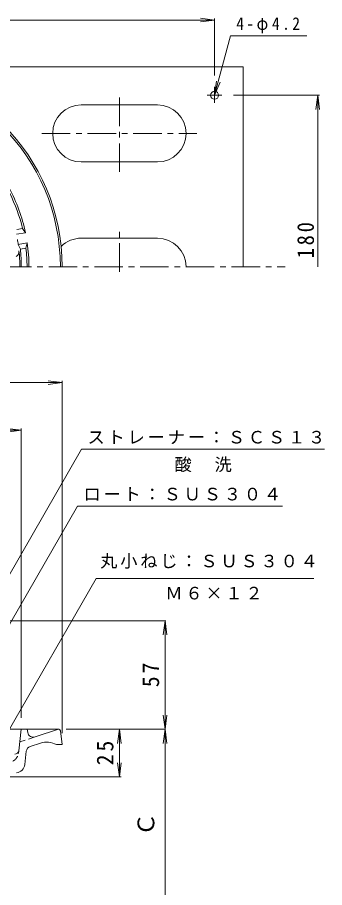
# Model space of a CAD drawing. Units: millimetres, scale not verified. Extents: x -270 to 233, y -346 to 389.
# Drawn here: x 47.2 to 208.5, y -76.9 to 379.9 of the extents above; entities that cross this region are included whole.
import ezdxf
from ezdxf.enums import TextEntityAlignment as Align

# ---------------------------------------------------------------- set-up
doc = ezdxf.new("R2010")
doc.units = ezdxf.units.MM
doc.header["$LTSCALE"] = 3
doc.linetypes.add('CHAIN1', pattern=[8, 5, -1, 1, -1])
doc.linetypes.add('DASHED1', pattern=[1.8, 1.2, -0.6])
for name, color, linetype, lineweight in [('0-0_通り芯', 3, 'Continuous', 9), ('0-4_その他', 7, 'Continuous', 9), ('0-5_寸法', 7, 'Continuous', 9), ('0-A', 2, 'Continuous', 9)]:
    doc.layers.add(name, color=color, linetype=linetype, lineweight=lineweight)
doc.styles.add('ＭＳ ゴシック', font='')
doc.styles.get('ＭＳ ゴシック').set_extended_font_data('MS Gothic')

msp = doc.modelspace()

# ---------------------------------------------------------------- linework, layer by layer
at = {"layer": '0-0_通り芯'}
for p, q in [((46.651, 266.051), (51.391, 266.887)), ((46.897, 268.633), (49.857, 269.155)), ((51.391, 266.887), (49.857, 269.155)), ((52.346, 261.47), (47.606, 260.635)), ((48.721, 258.293), (47.606, 260.635)), ((51.681, 258.815), (52.346, 261.47)), ((51.681, 258.815), (48.721, 258.293)), ((35.022, 6.169), (68.74, 6.169)), ((47.86, -5.075), (49.24, 6.169)), ((52.24, 6.169), (52.583, 4.445)), ((68.74, 6.169), (56.452, 2.176)), ((68.857, 6.169), (68.74, 6.169)), ((69.85, 5.293), (70.74, -1.831)), ((53.907, -2.856), (59.25, -1.12)), ((70.74, -1.831), (67.74, -1.831)), ((51.001, -12.309), (51.857, -5.344))]:
    msp.add_line(p, q, dxfattribs=at)
at = {"layer": '0-0_通り芯', "linetype": 'CHAIN1'}
msp.add_line((-248.388, 248.992), (187.82, 248.992), dxfattribs=at)
at = {"layer": '0-0_通り芯', "linetype": 'DASHED1'}
for p, q in [((56.452, 2.176), (48.43, -0.43)), ((47.681, -6.527), (47.86, -5.075))]:
    msp.add_line(p, q, dxfattribs=at)
at = {"layer": '0-0_通り芯'}
for centre, radius, start, end in [((-34.26, 248.992), 105, 0, 180), ((-34.26, 248.992), 104, 0, 180), ((-34.26, 248.992), 87.5, 11.80104, 28.19897), ((-34.26, 248.992), 86.5, 13.47964, 26.52039), ((-34.26, 248.992), 82.69, 8.09418, 10), ((-34.26, 248.992), 87.5, 0, 8.19897), ((45.027, 256.992), 3, 300.69263, 5.76157), ((-34.26, 248.992), 82.69, 0, 5.7616), ((-34.26, 248.992), 83.5, 0, 6.3952), ((-34.26, 248.992), 86.5, 0, 6.52039), ((68.857, 5.169), 1, 7.12526, 90), ((55.525, 5.03), 3, 191.2307, 288.00006), ((54.834, -5.71), 3, 107.99985, 172.99957), ((62.649, -11.582), 11, 62.43062, 108.00003), ((45.874, -4.831), 2, 270, 353.00002), ((46.038, -11.7), 5, 278.06767, 352.99933)]:
    msp.add_arc(centre, radius, start, end, dxfattribs=at)
at = {"layer": '0-0_通り芯', "linetype": 'DASHED1'}
msp.add_arc((42.719, -5.918), 5, 294.36995, 353.00098, dxfattribs=at)
at = {"layer": '0-4_その他'}
for p, q in [((150.74, 378.497), (143.305, 379.476)), ((150.74, 379.397), (150.74, 349.418)), ((-219.26, 378.497), (150.74, 378.497)), ((150.74, 378.497), (143.305, 377.518)), ((205.842, 338.992), (160.641, 338.992)), ((204.942, 338.992), (205.921, 331.556)), ((-139.26, 188.169), (70.74, 188.169)), ((70.74, 188.169), (63.305, 189.148)), ((70.74, 188.169), (63.305, 187.19)), ((70.74, 189.069), (70.74, 4.169)), ((-117.76, 163.169), (49.24, 163.169)), ((49.24, 163.169), (41.804, 164.148)), ((49.24, 163.169), (41.804, 162.19)), ((49.24, 164.069), (49.24, 12.169)), ((34.447, 63.169), (125.082, 63.169)), ((124.74, 63.169), (123.761, 55.733)), ((124.74, 6.169), (123.761, 13.605)), ((124.74, 6.169), (125.719, 13.605)), ((72.83, 6.169), (125.04, 6.169)), ((100.74, 6.169), (99.761, -1.267)), ((100.74, -18.831), (100.74, 6.169)), ((100.74, 6.169), (101.719, -1.267)), ((124.74, 6.169), (123.761, -1.267)), ((124.74, 6.169), (125.719, -1.267)), ((100.74, -18.831), (99.761, -11.395)), ((100.74, -18.831), (101.719, -11.395)), ((43.24, -18.831), (101.64, -18.831))]:
    msp.add_line(p, q, dxfattribs=at)
for points in [[(204.942, 248.992), (204.942, 338.992), (203.963, 331.556)], [(124.74, 6.169), (124.74, 63.169), (125.719, 55.733)], [(124.74, 6.169), (124.74, -93.831), (123.761, -86.395)]]:
    msp.add_lwpolyline(points, dxfattribs=at)
at = {"layer": '0-5_寸法'}
for p, q in [((150.74, 338.992), (151.719, 346.428)), ((150.74, 338.992), (153.61, 345.921)), ((80.891, 153.169), (208.547, 153.169)), ((78.765, 123.368), (186.493, 123.368))]:
    msp.add_line(p, q, dxfattribs=at)
for points in [[(150.74, 338.992), (159.125, 370.282), (199.202, 370.282)], [(80.891, 153.169), (28.814, 62.97), (31.684, 69.899)], [(78.765, 123.368), (26.689, 33.169), (29.559, 40.098)], [(41.729, 4.069), (88.61, 85.269), (202.862, 85.269)]]:
    msp.add_lwpolyline(points, dxfattribs=at)
at = {"layer": '0-A'}
for p, q in [((165.74, 248.992), (165.74, 353.992)), ((150.74, 334.984), (150.74, 343.418)), ((146.909, 338.992), (154.641, 338.992)), ((80.74, 333.992), (120.74, 333.992)), ((80.74, 303.992), (120.74, 303.992)), ((80.74, 263.992), (120.74, 263.992))]:
    msp.add_line(p, q, dxfattribs=at)
at = {"layer": '0-A', "linetype": 'CHAIN1'}
for p, q in [((100.74, 298.771), (100.74, 340.229)), ((59.973, 318.992), (141.435, 318.992)), ((100.74, 246.347), (100.74, 270.229))]:
    msp.add_line(p, q, dxfattribs=at)
at = {"layer": '0-A'}
msp.add_lwpolyline([(-234.26, 248.992), (-234.26, 353.992), (165.74, 353.992)], dxfattribs=at)
msp.add_circle((150.74, 338.992), 2.1, dxfattribs=at)
for centre, start, end in [((80.74, 318.992), 90, 270), ((120.74, 318.992), 270, 90), ((80.74, 248.992), 90, 134.66016), ((120.74, 248.992), 0, 90)]:
    msp.add_arc(centre, 15, start, end, dxfattribs=at)

# ---------------------------------------------------------------- texts
at = {"layer": '0-4_その他', "color": 2, "style": 'ＭＳ ゴシック'}
msp.add_text('Ｃ', height=8.798, rotation=90, dxfattribs=at).set_placement((121.74, -49.79), align=Align.BOTTOM_LEFT)
at = {"layer": '0-4_その他', "color": 2, "char_height": 8.798, "attachment_point": 7, "rotation": 90, "style": 'ＭＳ ゴシック'}
for s, insert in [('\\T1.27;\\W0.9;180', (203.063, 253.37)), ('\\T1.27;\\W0.95;57', (121.74, 28.294)), ('\\T1.27;\\W0.95;25', (97.74, -12.706))]:
    msp.add_mtext(s, dxfattribs=dict(at, insert=insert))
at = {"layer": '0-5_寸法', "char_height": 6.598, "attachment_point": 7, "style": 'ＭＳ ゴシック'}
for s, insert in [('\\T1.32;\\W0.9;4-φ4.2', (162.147, 371.567)), ('\\T1.17;ストレーナー：ＳＣＳ１３', (84.047, 155.879)), ('\\T1.17;酸\u3000洗', (129.719, 141.168)), ('\\T1.17;ロート：ＳＵＳ３０４', (81.922, 126.078)), ('\\T1.17;丸小ねじ：ＳＵＳ３０４', (90.687, 90.475)), ('\\T1.17;Ｍ６×１２', (124.895, 74.246))]:
    msp.add_mtext(s, dxfattribs=dict(at, insert=insert))

doc.saveas('drawing.dxf')
